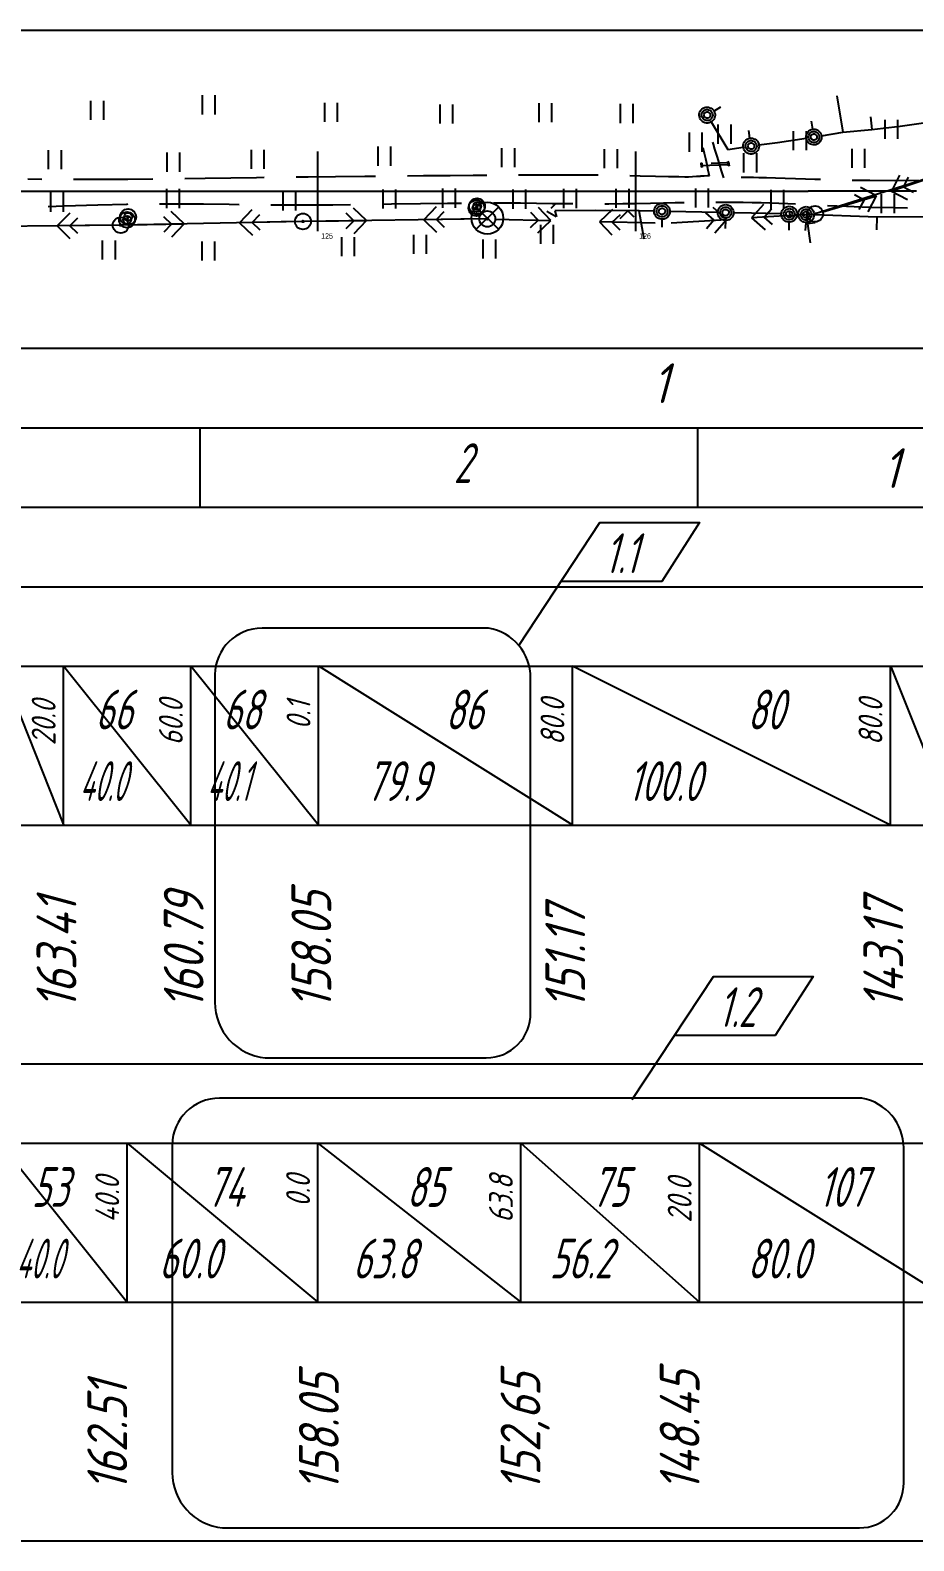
# Model space of a CAD drawing. Extents: x 2172 to 5772, y -842 to -248.
# Drawn here: x 5418.5 to 5474.1, y -705.6 to -610.6 of the extents above; entities that cross this region are included whole.
import ezdxf

# ---------------------------------------------------------------- set-up
doc = ezdxf.new("R2010")
doc.units = 0
doc.header["$MEASUREMENT"] = 0
doc.linetypes.add('CONTI', pattern=[0])
doc.layers.get('0').update_dxf_attribs({"linetype": 'CONTINUOUS'})
for name, color, linetype in [('DEFAULT', 7, 'CONTI'), ('SIT_LDEFAULT', 7, 'CONTI'), ('USLZNDEFAULT', 7, 'CONTI'), ('ОТМЕТКИ_КЮВЕТОВ', 7, 'CONTINUOUS'), ('ЧЕРНЫЕ_ОТМЕТКИ', 7, 'CONTINUOUS')]:
    doc.layers.add(name, color=color, linetype=linetype)
doc.styles.add('SHRFT', font='TXT', dxfattribs={"width": 8.75})
doc.styles.add('ГОСТ', font='gost.TTF', dxfattribs={"oblique": 15, "height": 1})

# ---------------------------------------------------------------- blocks, each defined once
blk = doc.blocks.new('BL_2011')
at = {"color": 0}
for p, q in [((0, 0), (0, 6)), ((4, 0), (4, 6))]:
    blk.add_line(p, q, dxfattribs=at)
blk = doc.blocks.new('BL_26')
at = {"color": 0}
for radius in [2.5, 0.25]:
    blk.add_circle((0, 0), radius, dxfattribs=at)
blk = doc.blocks.new('BL_7')
at = {"color": 0}
for p, q in [((-3.5, 3.5), (3.5, -3.5)), ((-3.5, -3.5), (3.5, 3.5))]:
    blk.add_line(p, q, dxfattribs=at)
blk.add_circle((0, 0), 5, dxfattribs=at)
blk = doc.blocks.new('BL_22')
at = {"color": 0}
for radius in [2.5, 1.25, 0.25]:
    blk.add_circle((0, 0), radius, dxfattribs=at)

msp = doc.modelspace()

# ---------------------------------------------------------------- linework, layer by layer
at = {"linetype": 'Continuous'}
for p, q in [((4736.596, -610.584), (5570.216, -610.584)), ((4736.596, -630.584), (5570.216, -630.584)), ((4736.596, -635.584), (5570.216, -635.584)), ((4736.596, -640.584), (5570.216, -640.584)), ((4736.596, -645.584), (5570.216, -645.584)), ((4736.596, -650.584), (5570.216, -650.584)), ((4736.596, -660.584), (5570.216, -660.584)), ((4736.596, -675.584), (5570.216, -675.584)), ((4736.596, -680.584), (5570.216, -680.584)), ((4736.596, -690.584), (5570.216, -690.584)), ((4736.596, -705.584), (5570.216, -705.584))]:
    msp.add_line(p, q, dxfattribs=at)
for p, q in [((5429.164, -635.584), (5429.164, -640.584)), ((5460.47, -635.584), (5460.47, -640.584))]:
    msp.add_line(p, q)
for points in [[(5449.223, -649.276), (5454.331, -641.547), (5460.593, -641.547), (5458.221, -645.262), (5451.876, -645.262)], [(5456.364, -677.821), (5461.471, -670.092), (5467.734, -670.092), (5465.362, -673.807), (5459.016, -673.807)]]:
    msp.add_lwpolyline(points)
for points in [[(5430.111, -651.109), (5430.111, -671.716, 0.386549), (5433.285, -675.209), (5447.181, -675.209, 0.419055), (5449.97, -672.373), (5449.97, -651.325, 0.364506), (5447.333, -648.188), (5433.084, -648.188, 0.409105), (5430.111, -651.109, 1.055919)], [(5467.906, -677.751), (5430.401, -677.751, 0.409105), (5427.428, -680.673)], [(5468.623, -704.772), (5470.649, -704.772, 0.419055), (5473.437, -701.937), (5473.437, -680.888, 0.364506), (5470.801, -677.751), (5467.906, -677.751)], [(5427.428, -680.673), (5427.428, -701.28, 0.386549), (5430.602, -704.772), (5468.623, -704.772)]]:
    msp.add_lwpolyline(points, format="xyb")
at = {"layer": 'DEFAULT', "color": 12, "linetype": 'CONTI'}
for p, q in [((5436.596, -623.216), (5436.595, -618.216)), ((5456.596, -623.216), (5456.596, -618.216)), ((5413.578, -620.716), (5467.429, -620.715)), ((5468.793, -620.716), (5467.429, -620.716)), ((5470.156, -620.716), (5468.793, -620.716)), ((5471.52, -620.716), (5470.156, -620.716)), ((5472.884, -620.716), (5471.52, -620.716)), ((5474.247, -620.716), (5472.884, -620.716))]:
    msp.add_line(p, q, dxfattribs=at)
at = {"layer": 'SIT_LDEFAULT', "color": 7}
for p, q in [((5460.684, -615.608), (5460.747, -615.544)), ((5460.747, -615.544), (5460.82, -615.491)), ((5460.82, -615.491), (5460.901, -615.453)), ((5460.876, -615.634), (5460.942, -615.598)), ((5460.901, -615.453), (5460.987, -615.43)), ((5460.942, -615.598), (5461.015, -615.577)), ((5460.987, -615.43), (5461.077, -615.423)), ((5461.015, -615.577), (5461.091, -615.573)), ((5461.077, -615.423), (5461.166, -615.431)), ((5461.091, -615.573), (5461.166, -615.585)), ((5461.166, -615.431), (5461.252, -615.456)), ((5461.166, -615.585), (5461.236, -615.613)), ((5461.252, -615.456), (5461.333, -615.495)), ((5461.333, -615.495), (5461.405, -615.548)), ((5461.405, -615.548), (5461.466, -615.614)), ((5461.502, -615.665), (5461.93, -615.407)), ((5469.241, -614.716), (5469.61, -617.004)), ((5460.573, -615.941), (5460.578, -615.852)), ((5460.585, -616.03), (5460.573, -615.941)), ((5460.578, -615.852), (5460.599, -615.765)), ((5460.612, -616.116), (5460.585, -616.03)), ((5460.599, -615.765), (5460.635, -615.682)), ((5460.654, -616.195), (5460.612, -616.116)), ((5460.635, -615.682), (5460.684, -615.608)), ((5460.709, -616.265), (5460.654, -616.195)), ((5460.776, -616.325), (5460.709, -616.265)), ((5460.725, -615.886), (5460.741, -615.812)), ((5460.725, -615.962), (5460.725, -615.886)), ((5460.742, -616.035), (5460.725, -615.962)), ((5460.741, -615.812), (5460.773, -615.743)), ((5460.774, -616.104), (5460.742, -616.035)), ((5460.773, -615.743), (5460.818, -615.683)), ((5460.82, -616.164), (5460.774, -616.104)), ((5460.853, -616.371), (5460.776, -616.325)), ((5460.818, -615.683), (5460.876, -615.634)), ((5460.878, -616.213), (5460.82, -616.164)), ((5460.937, -616.404), (5460.853, -616.371)), ((5460.873, -615.915), (5460.883, -615.859)), ((5460.879, -615.972), (5460.873, -615.915)), ((5460.945, -616.248), (5460.878, -616.213)), ((5460.901, -616.025), (5460.879, -615.972)), ((5460.883, -615.859), (5460.909, -615.808)), ((5460.937, -616.069), (5460.901, -616.025)), ((5460.909, -615.808), (5460.948, -615.767)), ((5460.984, -616.101), (5460.937, -616.069)), ((5461.025, -616.42), (5460.937, -616.404)), ((5461.018, -616.268), (5460.945, -616.248)), ((5460.948, -615.767), (5460.997, -615.738)), ((5461.038, -616.119), (5460.984, -616.101)), ((5460.997, -615.738), (5461.052, -615.724)), ((5461.093, -616.272), (5461.018, -616.268)), ((5461.114, -616.421), (5461.025, -616.42)), ((5461.094, -616.121), (5461.038, -616.119)), ((5461.052, -615.724), (5461.109, -615.726)), ((5461.168, -616.259), (5461.093, -616.272)), ((5461.15, -616.107), (5461.094, -616.121)), ((5461.109, -615.726), (5461.163, -615.744)), ((5461.203, -616.405), (5461.114, -616.421)), ((5461.199, -616.078), (5461.15, -616.107)), ((5461.163, -615.744), (5461.209, -615.776)), ((5461.238, -616.231), (5461.168, -616.259)), ((5461.237, -616.037), (5461.199, -616.078)), ((5461.287, -616.375), (5461.203, -616.405)), ((5461.209, -615.776), (5461.245, -615.82)), ((5461.236, -615.613), (5461.299, -615.655)), ((5461.263, -615.986), (5461.237, -616.037)), ((5461.301, -616.188), (5461.238, -616.231)), ((5461.245, -615.82), (5461.267, -615.873)), ((5461.273, -615.93), (5461.263, -615.986)), ((5461.267, -615.873), (5461.273, -615.93)), ((5461.364, -616.329), (5461.287, -616.375)), ((5461.299, -615.655), (5461.351, -615.71)), ((5461.353, -616.133), (5461.301, -616.188)), ((5461.331, -616.352), (5462.37, -618.081)), ((5461.351, -615.71), (5461.39, -615.774)), ((5461.391, -616.068), (5461.353, -616.133)), ((5461.432, -616.271), (5461.364, -616.329)), ((5461.39, -615.774), (5461.415, -615.846)), ((5461.415, -615.997), (5461.391, -616.068)), ((5461.415, -615.846), (5461.423, -615.921)), ((5461.423, -615.921), (5461.415, -615.997)), ((5461.488, -616.201), (5461.432, -616.271)), ((5461.466, -615.614), (5461.515, -615.689)), ((5461.531, -616.122), (5461.488, -616.201)), ((5461.515, -615.689), (5461.55, -615.771)), ((5461.56, -616.037), (5461.531, -616.122)), ((5461.55, -615.771), (5461.569, -615.859)), ((5461.572, -615.949), (5461.56, -616.037)), ((5461.569, -615.859), (5461.572, -615.949)), ((5467.715, -616.806), (5467.644, -616.31)), ((5471.345, -616.034), (5471.423, -616.83)), ((5473.218, -616.625), (5476.025, -616.221)), ((5463.45, -617.557), (5463.513, -617.493)), ((5463.513, -617.493), (5463.586, -617.441)), ((5463.586, -617.441), (5463.667, -617.403)), ((5463.667, -617.403), (5463.753, -617.379)), ((5463.768, -617.376), (5463.696, -616.882)), ((5463.753, -617.379), (5463.843, -617.372)), ((5463.843, -617.372), (5463.932, -617.381)), ((5463.932, -617.381), (5464.018, -617.405)), ((5464.018, -617.405), (5464.099, -617.445)), ((5464.099, -617.445), (5464.171, -617.498)), ((5464.171, -617.498), (5464.232, -617.563)), ((5465.492, -617.636), (5467.3, -617.372)), ((5467.296, -617.319), (5467.301, -617.23)), ((5467.308, -617.408), (5467.296, -617.319)), ((5467.301, -617.23), (5467.322, -617.143)), ((5467.335, -617.494), (5467.308, -617.408)), ((5467.322, -617.143), (5467.357, -617.061)), ((5467.377, -617.573), (5467.335, -617.494)), ((5467.357, -617.061), (5467.407, -616.986)), ((5467.407, -616.986), (5467.469, -616.922)), ((5467.447, -617.264), (5467.463, -617.19)), ((5467.448, -617.34), (5467.447, -617.264)), ((5467.464, -617.414), (5467.448, -617.34)), ((5467.463, -617.19), (5467.494, -617.121)), ((5467.495, -617.482), (5467.464, -617.414)), ((5467.469, -616.922), (5467.539, -616.869)), ((5467.494, -617.121), (5467.538, -617.061)), ((5467.54, -617.542), (5467.495, -617.482)), ((5467.538, -617.061), (5467.593, -617.012)), ((5467.539, -616.869), (5467.618, -616.831)), ((5467.592, -617.293), (5467.601, -617.237)), ((5467.597, -617.35), (5467.592, -617.293)), ((5467.593, -617.012), (5467.658, -616.976)), ((5467.619, -617.402), (5467.597, -617.35)), ((5467.601, -617.237), (5467.626, -617.186)), ((5467.618, -616.831), (5467.701, -616.808)), ((5467.654, -617.447), (5467.619, -617.402)), ((5467.626, -617.186), (5467.664, -617.145)), ((5467.699, -617.479), (5467.654, -617.447)), ((5467.658, -616.976), (5467.729, -616.955)), ((5467.664, -617.145), (5467.711, -617.115)), ((5467.752, -617.497), (5467.699, -617.479)), ((5467.701, -616.808), (5467.788, -616.8)), ((5467.711, -617.115), (5467.765, -617.101)), ((5467.729, -616.955), (5467.802, -616.95)), ((5467.807, -617.499), (5467.752, -617.497)), ((5467.765, -617.101), (5467.82, -617.103)), ((5467.788, -616.8), (5467.874, -616.808)), ((5467.802, -616.95), (5467.874, -616.962)), ((5467.861, -617.485), (5467.807, -617.499)), ((5467.82, -617.103), (5467.872, -617.121)), ((5467.908, -617.455), (5467.861, -617.485)), ((5467.872, -617.121), (5467.918, -617.153)), ((5467.874, -616.808), (5467.958, -616.833)), ((5467.874, -616.962), (5467.943, -616.99)), ((5467.946, -617.414), (5467.908, -617.455)), ((5467.918, -617.153), (5467.953, -617.197)), ((5467.943, -616.99), (5468.004, -617.032)), ((5467.971, -617.363), (5467.946, -617.414)), ((5467.953, -617.197), (5467.974, -617.25)), ((5467.958, -616.833), (5468.036, -616.872)), ((5467.98, -617.306), (5467.971, -617.363)), ((5467.974, -617.25), (5467.98, -617.306)), ((5468.004, -617.032), (5468.055, -617.086)), ((5468.036, -616.872), (5468.106, -616.924)), ((5468.055, -617.086), (5468.093, -617.151)), ((5468.096, -617.445), (5468.059, -617.51)), ((5468.093, -617.151), (5468.118, -617.222)), ((5468.119, -617.373), (5468.096, -617.445)), ((5468.106, -616.924), (5468.166, -616.989)), ((5468.118, -617.222), (5468.126, -617.297)), ((5468.126, -617.297), (5468.119, -617.373)), ((5468.166, -616.989), (5468.214, -617.064)), ((5468.233, -617.498), (5468.191, -617.577)), ((5468.214, -617.064), (5468.248, -617.147)), ((5468.26, -617.412), (5468.233, -617.498)), ((5468.248, -617.147), (5468.268, -617.234)), ((5468.272, -617.324), (5468.26, -617.412)), ((5468.266, -617.226), (5469.61, -617.006)), ((5468.268, -617.234), (5468.272, -617.324)), ((5469.61, -617.006), (5471.423, -616.83)), ((5471.423, -616.83), (5473.218, -616.625)), ((5460.854, -618.075), (5460.832, -617.977)), ((5460.911, -618.328), (5460.854, -618.075)), ((5460.988, -618.674), (5460.911, -618.328)), ((5461.467, -617.748), (5461.428, -617.624)), ((5461.566, -618.07), (5461.467, -617.748)), ((5461.7, -618.509), (5461.566, -618.07)), ((5462.37, -618.081), (5463.343, -617.943)), ((5463.339, -617.891), (5463.344, -617.801)), ((5463.351, -617.98), (5463.339, -617.891)), ((5463.344, -617.801), (5463.365, -617.714)), ((5463.378, -618.065), (5463.351, -617.98)), ((5463.365, -617.714), (5463.4, -617.632)), ((5463.42, -618.144), (5463.378, -618.065)), ((5463.4, -617.632), (5463.45, -617.557)), ((5463.475, -618.215), (5463.42, -618.144)), ((5463.542, -618.274), (5463.475, -618.215)), ((5463.491, -617.835), (5463.507, -617.761)), ((5463.491, -617.911), (5463.491, -617.835)), ((5463.508, -617.985), (5463.491, -617.911)), ((5463.507, -617.761), (5463.538, -617.693)), ((5463.54, -618.053), (5463.508, -617.985)), ((5463.538, -617.693), (5463.584, -617.632)), ((5463.586, -618.114), (5463.54, -618.053)), ((5463.619, -618.321), (5463.542, -618.274)), ((5463.584, -617.632), (5463.642, -617.583)), ((5463.644, -618.162), (5463.586, -618.114)), ((5463.702, -618.353), (5463.619, -618.321)), ((5463.639, -617.865), (5463.649, -617.809)), ((5463.645, -617.921), (5463.639, -617.865)), ((5463.642, -617.583), (5463.708, -617.547)), ((5463.711, -618.198), (5463.644, -618.162)), ((5463.667, -617.974), (5463.645, -617.921)), ((5463.649, -617.809), (5463.675, -617.758)), ((5463.703, -618.018), (5463.667, -617.974)), ((5463.675, -617.758), (5463.713, -617.716)), ((5463.791, -618.37), (5463.702, -618.353)), ((5463.749, -618.051), (5463.703, -618.018)), ((5463.708, -617.547), (5463.781, -617.527)), ((5463.784, -618.218), (5463.711, -618.198)), ((5463.713, -617.716), (5463.762, -617.687)), ((5463.803, -618.069), (5463.749, -618.051)), ((5463.762, -617.687), (5463.818, -617.673)), ((5463.781, -617.527), (5463.857, -617.522)), ((5463.859, -618.221), (5463.784, -618.218)), ((5463.88, -618.37), (5463.791, -618.37)), ((5463.86, -618.071), (5463.803, -618.069)), ((5463.818, -617.673), (5463.874, -617.675)), ((5463.857, -617.522), (5463.931, -617.534)), ((5463.934, -618.209), (5463.859, -618.221)), ((5463.915, -618.057), (5463.86, -618.071)), ((5463.874, -617.675), (5463.928, -617.693)), ((5463.969, -618.355), (5463.88, -618.37)), ((5463.964, -618.028), (5463.915, -618.057)), ((5463.928, -617.693), (5463.975, -617.726)), ((5463.931, -617.534), (5464.002, -617.562)), ((5464.004, -618.181), (5463.934, -618.209)), ((5464.003, -617.986), (5463.964, -618.028)), ((5464.053, -618.324), (5463.969, -618.355)), ((5463.975, -617.726), (5464.011, -617.77)), ((5464.002, -617.562), (5464.065, -617.604)), ((5464.029, -617.935), (5464.003, -617.986)), ((5464.067, -618.138), (5464.004, -618.181)), ((5464.011, -617.77), (5464.033, -617.823)), ((5464.039, -617.879), (5464.029, -617.935)), ((5464.033, -617.823), (5464.039, -617.879)), ((5464.13, -618.279), (5464.053, -618.324)), ((5464.065, -617.604), (5464.117, -617.659)), ((5464.118, -618.083), (5464.067, -618.138)), ((5464.117, -617.659), (5464.156, -617.724)), ((5464.157, -618.018), (5464.118, -618.083)), ((5464.198, -618.22), (5464.13, -618.279)), ((5464.156, -617.724), (5464.181, -617.795)), ((5464.181, -617.946), (5464.157, -618.018)), ((5464.181, -617.795), (5464.189, -617.871)), ((5464.189, -617.871), (5464.181, -617.946)), ((5464.254, -618.15), (5464.198, -618.22)), ((5464.232, -617.563), (5464.281, -617.638)), ((5464.297, -618.072), (5464.254, -618.15)), ((5464.281, -617.638), (5464.316, -617.721)), ((5464.326, -617.987), (5464.297, -618.072)), ((5464.316, -617.721), (5464.335, -617.808)), ((5464.338, -617.898), (5464.326, -617.987)), ((5464.333, -617.8), (5465.492, -617.636)), ((5464.335, -617.808), (5464.338, -617.898)), ((5467.432, -617.644), (5467.377, -617.573)), ((5467.497, -617.703), (5467.432, -617.644)), ((5467.572, -617.749), (5467.497, -617.703)), ((5467.596, -617.591), (5467.54, -617.542)), ((5467.654, -617.781), (5467.572, -617.749)), ((5467.662, -617.626), (5467.596, -617.591)), ((5467.74, -617.798), (5467.654, -617.781)), ((5467.733, -617.646), (5467.662, -617.626)), ((5467.807, -617.649), (5467.733, -617.646)), ((5467.828, -617.798), (5467.74, -617.798)), ((5467.879, -617.637), (5467.807, -617.649)), ((5467.914, -617.783), (5467.828, -617.798)), ((5467.948, -617.608), (5467.879, -617.637)), ((5467.996, -617.751), (5467.914, -617.783)), ((5468.008, -617.565), (5467.948, -617.608)), ((5468.071, -617.705), (5467.996, -617.751)), ((5468.059, -617.51), (5468.008, -617.565)), ((5468.137, -617.647), (5468.071, -617.705)), ((5468.191, -617.577), (5468.137, -617.647)), ((5460.659, -619.092), (5462.447, -619.021)), ((5460.715, -619.191), (5460.695, -618.933)), ((5460.695, -618.933), (5460.735, -618.94)), ((5460.754, -619.187), (5460.715, -619.191)), ((5460.735, -618.94), (5460.754, -619.187)), ((5461.071, -619.052), (5460.988, -618.674)), ((5461.147, -619.398), (5461.071, -619.052)), ((5461.204, -619.651), (5461.147, -619.398)), ((5462.441, -618.924), (5461.33, -618.968)), ((5461.848, -618.988), (5461.7, -618.509)), ((5461.983, -619.427), (5461.848, -618.988)), ((5462.425, -619.117), (5462.368, -618.847)), ((5462.368, -618.847), (5462.408, -618.852)), ((5462.408, -618.852), (5462.464, -619.109)), ((5462.464, -619.109), (5462.425, -619.117)), ((5462.444, -618.972), (5462.442, -618.922)), ((5462.447, -619.021), (5462.444, -618.972)), ((5419.221, -619.966), (5418.343, -619.962)), ((5422.779, -619.974), (5421.22, -619.971)), ((5424.631, -619.971), (5422.779, -619.974)), ((5426.219, -619.96), (5424.63, -619.973)), ((5429.496, -619.915), (5428.22, -619.935)), ((5431.116, -619.889), (5429.496, -619.915)), ((5432.74, -619.863), (5431.116, -619.889)), ((5433.219, -619.856), (5432.74, -619.863)), ((5435.983, -619.817), (5435.219, -619.826)), ((5437.698, -619.8), (5435.983, -619.817)), ((5439.538, -619.782), (5437.698, -619.8)), ((5440.219, -619.775), (5439.538, -619.782)), ((5443.238, -619.747), (5442.219, -619.755)), ((5444.917, -619.737), (5443.237, -619.751)), ((5446.362, -619.727), (5444.917, -619.737)), ((5447.218, -619.721), (5446.362, -619.727)), ((5449.386, -619.705), (5449.219, -619.706)), ((5450.353, -619.7), (5449.386, -619.705)), ((5451.308, -619.699), (5450.353, -619.702)), ((5452.242, -619.698), (5451.308, -619.699)), ((5453.138, -619.699), (5452.242, -619.698)), ((5453.982, -619.704), (5453.138, -619.699)), ((5454.219, -619.707), (5453.982, -619.704)), ((5456.857, -619.755), (5456.218, -619.743)), ((5457.816, -619.779), (5456.857, -619.755)), ((5458.653, -619.798), (5457.816, -619.779)), ((5459.297, -619.815), (5458.653, -619.798)), ((5459.676, -619.821), (5459.297, -619.815)), ((5459.91, -619.816), (5459.677, -619.819)), ((5460.158, -619.806), (5459.909, -619.818)), ((5460.409, -619.793), (5460.157, -619.808)), ((5460.653, -619.775), (5460.409, -619.791)), ((5460.879, -619.76), (5460.653, -619.773)), ((5461.074, -619.751), (5460.879, -619.762)), ((5461.214, -619.749), (5461.074, -619.751)), ((5461.226, -619.749), (5461.204, -619.651)), ((5462.082, -619.749), (5461.983, -619.427)), ((5462.121, -619.874), (5462.082, -619.749)), ((5463.398, -619.854), (5463.205, -619.857)), ((5463.703, -619.85), (5463.398, -619.854)), ((5463.987, -619.852), (5463.703, -619.85)), ((5464.331, -619.859), (5463.987, -619.852)), ((5464.801, -619.87), (5464.331, -619.859)), ((5465.365, -619.885), (5464.802, -619.868)), ((5465.988, -619.903), (5465.365, -619.885)), ((5466.632, -619.923), (5465.988, -619.903)), ((5467.266, -619.944), (5466.632, -619.923)), ((5467.851, -619.964), (5467.266, -619.944)), ((5468.2, -619.976), (5467.851, -619.964)), ((5476.431, -619.429), (5467.862, -622.139)), ((5471.316, -620.043), (5470.186, -620.028)), ((5472.868, -620.047), (5471.316, -620.043)), ((5475.964, -619.596), (5472.661, -620.711)), ((5473.175, -619.704), (5472.661, -620.711)), ((5474.361, -620.035), (5472.868, -620.047)), ((5473.422, -620.465), (5473.738, -619.832)), ((5468.349, -622.004), (5471.727, -621.008)), ((5470.333, -620.91), (5470.959, -621.244)), ((5470.959, -621.244), (5470.624, -621.868)), ((5471.727, -621.008), (5470.726, -620.478)), ((5471.195, -622.009), (5471.727, -621.008)), ((5472.661, -620.711), (5473.672, -621.225)), ((5474.054, -620.782), (5473.422, -620.465)), ((5419.637, -621.668), (5420.63, -621.63)), ((5420.983, -622.083), (5420.193, -622.891)), ((5420.63, -621.63), (5422.755, -621.558)), ((5422.755, -621.558), (5424.581, -621.514)), ((5424.581, -621.514), (5424.634, -621.513)), ((5426.633, -621.497), (5427.792, -621.498)), ((5428.191, -622.762), (5427.375, -621.978)), ((5427.792, -621.5), (5429.397, -621.513)), ((5429.398, -621.512), (5431.005, -621.53)), ((5431.004, -621.532), (5431.634, -621.539)), ((5432.437, -621.874), (5431.655, -622.691)), ((5432.455, -622.675), (5432.943, -622.165)), ((5433.635, -621.562), (5434.217, -621.567)), ((5434.217, -621.567), (5435.823, -621.568)), ((5435.823, -621.568), (5437.524, -621.557)), ((5437.524, -621.557), (5438.634, -621.545)), ((5438.347, -622.073), (5438.853, -622.566)), ((5439.654, -622.554), (5438.841, -621.765)), ((5440.632, -621.521), (5441.229, -621.513)), ((5441.229, -621.513), (5443.053, -621.486)), ((5443.053, -621.486), (5444.741, -621.461)), ((5444.036, -621.694), (5443.247, -622.505)), ((5444.048, -622.493), (5444.541, -621.987)), ((5444.741, -621.461), (5445.634, -621.451)), ((5446.57, -621.769), (5446.602, -621.653)), ((5447.632, -621.435), (5448.325, -621.436)), ((5448.326, -621.434), (5449.327, -621.445)), ((5449.327, -621.445), (5450.333, -621.457)), ((5449.96, -622.02), (5450.447, -622.534)), ((5450.333, -621.457), (5451.329, -621.473)), ((5451.247, -622.554), (5450.467, -621.734)), ((5451.577, -622.325), (5450.987, -621.989)), ((5451.265, -621.778), (5451.585, -621.451)), ((5451.329, -621.473), (5452.294, -621.488)), ((5454.078, -621.916), (5451.496, -621.952)), ((5451.496, -621.952), (5451.598, -622.319)), ((5452.294, -621.488), (5452.632, -621.491)), ((5456.796, -621.952), (5454.078, -621.916)), ((5455.13, -621.857), (5454.308, -622.635)), ((5454.634, -621.5), (5454.894, -621.498)), ((5454.894, -621.498), (5455.763, -621.49)), ((5455.109, -622.655), (5455.623, -622.169)), ((5456.092, -621.943), (5455.585, -622.436)), ((5455.763, -621.488), (5456.641, -621.473)), ((5456.474, -622.334), (5456.092, -621.943)), ((5456.641, -621.473), (5457.504, -621.458)), ((5457.123, -623.718), (5456.796, -621.952)), ((5457.737, -621.966), (5456.796, -621.952)), ((5457.504, -621.458), (5458.321, -621.442)), ((5457.737, -621.993), (5457.741, -621.904)), ((5457.748, -622.082), (5457.737, -621.993)), ((5457.741, -621.904), (5457.762, -621.816)), ((5457.775, -622.167), (5457.748, -622.082)), ((5457.762, -621.816), (5457.798, -621.734)), ((5457.817, -622.247), (5457.775, -622.167)), ((5457.798, -621.734), (5457.848, -621.66)), ((5457.872, -622.317), (5457.817, -622.247)), ((5457.848, -621.66), (5457.91, -621.595)), ((5457.888, -621.938), (5457.904, -621.864)), ((5457.889, -622.013), (5457.888, -621.938)), ((5457.905, -622.087), (5457.889, -622.013)), ((5457.904, -621.864), (5457.936, -621.795)), ((5457.937, -622.156), (5457.905, -622.087)), ((5457.91, -621.595), (5457.983, -621.543)), ((5457.936, -621.795), (5457.981, -621.735)), ((5457.983, -622.216), (5457.937, -622.156)), ((5457.981, -621.735), (5458.039, -621.685)), ((5457.983, -621.543), (5458.064, -621.505)), ((5458.041, -622.265), (5457.983, -622.216)), ((5458.036, -621.967), (5458.047, -621.911)), ((5458.043, -622.024), (5458.036, -621.967)), ((5458.039, -621.685), (5458.106, -621.65)), ((5458.064, -622.076), (5458.043, -622.024)), ((5458.047, -621.911), (5458.072, -621.86)), ((5458.064, -621.505), (5458.151, -621.482)), ((5458.1, -622.121), (5458.064, -622.076)), ((5458.072, -621.86), (5458.111, -621.819)), ((5458.147, -622.153), (5458.1, -622.121)), ((5458.106, -621.65), (5458.178, -621.629)), ((5458.111, -621.819), (5458.16, -621.79)), ((5458.201, -622.171), (5458.147, -622.153)), ((5458.151, -621.482), (5458.24, -621.474)), ((5458.16, -621.79), (5458.215, -621.775)), ((5458.178, -621.629), (5458.254, -621.625)), ((5458.258, -622.173), (5458.201, -622.171)), ((5458.215, -621.775), (5458.272, -621.777)), ((5458.24, -621.474), (5458.329, -621.483)), ((5458.254, -621.625), (5458.329, -621.637)), ((5458.313, -622.159), (5458.258, -622.173)), ((5458.272, -621.777), (5458.326, -621.795)), ((5458.362, -622.13), (5458.313, -622.159)), ((5458.321, -621.442), (5459.069, -621.429)), ((5458.326, -621.795), (5458.373, -621.828)), ((5458.329, -621.483), (5458.415, -621.507)), ((5458.329, -621.637), (5458.399, -621.664)), ((5458.401, -622.088), (5458.362, -622.13)), ((5458.373, -621.828), (5458.408, -621.872)), ((5458.399, -621.664), (5458.462, -621.707)), ((5458.426, -622.037), (5458.401, -622.088)), ((5458.464, -622.24), (5458.401, -622.283)), ((5458.408, -621.872), (5458.43, -621.925)), ((5458.415, -621.507), (5458.496, -621.547)), ((5458.436, -621.981), (5458.426, -622.037)), ((5458.43, -621.925), (5458.436, -621.981)), ((5458.462, -621.707), (5458.514, -621.761)), ((5458.516, -622.185), (5458.464, -622.24)), ((5458.496, -621.547), (5458.568, -621.6)), ((5458.514, -621.761), (5458.553, -621.826)), ((5458.555, -622.12), (5458.516, -622.185)), ((5458.553, -621.826), (5458.578, -621.898)), ((5458.578, -622.048), (5458.555, -622.12)), ((5458.568, -621.6), (5458.629, -621.665)), ((5458.578, -621.898), (5458.586, -621.973)), ((5458.586, -621.973), (5458.578, -622.048)), ((5458.629, -621.665), (5458.678, -621.741)), ((5458.695, -622.174), (5458.652, -622.253)), ((5458.678, -621.741), (5458.713, -621.823)), ((5458.723, -622.089), (5458.695, -622.174)), ((5458.713, -621.823), (5458.732, -621.911)), ((5458.736, -622), (5458.723, -622.089)), ((5458.732, -621.911), (5458.736, -622)), ((5459.734, -621.997), (5458.735, -621.982)), ((5459.069, -621.429), (5459.632, -621.423)), ((5461.736, -622.043), (5459.734, -621.997)), ((5460.972, -622.071), (5461.501, -622.538)), ((5462.3, -622.488), (5461.451, -621.74)), ((5461.631, -621.408), (5462.144, -621.406)), ((5461.736, -622.073), (5461.741, -621.983)), ((5461.748, -622.161), (5461.736, -622.073)), ((5461.741, -621.983), (5461.762, -621.896)), ((5461.775, -622.247), (5461.748, -622.161)), ((5461.762, -621.896), (5461.797, -621.814)), ((5461.817, -622.326), (5461.775, -622.247)), ((5461.797, -621.814), (5461.847, -621.739)), ((5461.847, -621.739), (5461.91, -621.675)), ((5461.888, -622.017), (5461.904, -621.943)), ((5461.888, -622.093), (5461.888, -622.017)), ((5461.905, -622.167), (5461.888, -622.093)), ((5461.904, -621.943), (5461.935, -621.874)), ((5461.937, -622.235), (5461.905, -622.167)), ((5461.91, -621.675), (5461.983, -621.623)), ((5461.935, -621.874), (5461.981, -621.814)), ((5461.983, -622.295), (5461.937, -622.235)), ((5461.981, -621.814), (5462.039, -621.765)), ((5461.983, -621.623), (5462.064, -621.584)), ((5462.036, -622.047), (5462.046, -621.991)), ((5462.042, -622.103), (5462.036, -622.047)), ((5462.039, -621.765), (5462.105, -621.729)), ((5462.064, -622.156), (5462.042, -622.103)), ((5462.046, -621.991), (5462.072, -621.94)), ((5462.064, -621.584), (5462.15, -621.561)), ((5462.1, -622.2), (5462.064, -622.156)), ((5462.072, -621.94), (5462.111, -621.898)), ((5462.146, -622.233), (5462.1, -622.2)), ((5462.105, -621.729), (5462.178, -621.709)), ((5462.111, -621.898), (5462.159, -621.869)), ((5462.145, -621.404), (5462.743, -621.405)), ((5462.2, -622.251), (5462.146, -622.233)), ((5462.15, -621.561), (5462.24, -621.554)), ((5462.159, -621.869), (5462.215, -621.855)), ((5462.178, -621.709), (5462.254, -621.704)), ((5462.215, -621.855), (5462.272, -621.857)), ((5462.24, -621.554), (5462.329, -621.562)), ((5462.254, -621.704), (5462.328, -621.716)), ((5462.313, -622.239), (5462.257, -622.253)), ((5462.272, -621.857), (5462.326, -621.875)), ((5462.361, -622.209), (5462.313, -622.239)), ((5462.326, -621.875), (5462.372, -621.907)), ((5462.328, -621.716), (5462.399, -621.744)), ((5462.329, -621.562), (5462.415, -621.587)), ((5462.4, -622.168), (5462.361, -622.209)), ((5462.372, -621.907), (5462.408, -621.952)), ((5462.399, -621.744), (5462.462, -621.786)), ((5462.426, -622.117), (5462.4, -622.168)), ((5462.408, -621.952), (5462.43, -622.004)), ((5462.415, -621.587), (5462.496, -621.626)), ((5462.436, -622.061), (5462.426, -622.117)), ((5462.43, -622.004), (5462.436, -622.061)), ((5462.462, -621.786), (5462.514, -621.841)), ((5462.496, -621.626), (5462.568, -621.68)), ((5462.514, -621.841), (5462.553, -621.906)), ((5462.554, -622.2), (5462.515, -622.265)), ((5462.553, -621.906), (5462.578, -621.977)), ((5462.578, -622.128), (5462.554, -622.2)), ((5462.568, -621.68), (5462.629, -621.745)), ((5462.578, -621.977), (5462.586, -622.052)), ((5462.586, -622.052), (5462.578, -622.128)), ((5462.629, -621.745), (5462.678, -621.82)), ((5462.678, -621.82), (5462.713, -621.903)), ((5462.723, -622.169), (5462.694, -622.254)), ((5462.713, -621.903), (5462.732, -621.99)), ((5462.735, -622.08), (5462.723, -622.169)), ((5462.732, -621.99), (5462.735, -622.08)), ((5463.855, -622.091), (5462.736, -622.066)), ((5462.743, -621.405), (5463.33, -621.408)), ((5463.33, -621.408), (5463.901, -621.415)), ((5465.735, -622.142), (5463.855, -622.091)), ((5464.613, -621.542), (5463.865, -622.391)), ((5467.357, -622.171), (5463.865, -622.391)), ((5463.901, -621.415), (5464.462, -621.427)), ((5464.462, -621.427), (5465.024, -621.441)), ((5464.663, -622.341), (5465.131, -621.81)), ((5465.024, -621.441), (5465.587, -621.46)), ((5465.587, -621.46), (5466.149, -621.482)), ((5465.735, -622.175), (5465.739, -622.085)), ((5465.746, -622.264), (5465.735, -622.175)), ((5465.739, -622.085), (5465.76, -621.998)), ((5465.76, -621.998), (5465.796, -621.916)), ((5465.796, -621.916), (5465.846, -621.841)), ((5465.846, -621.841), (5465.908, -621.777)), ((5465.886, -622.119), (5465.902, -622.045)), ((5465.887, -622.195), (5465.886, -622.119)), ((5465.903, -622.269), (5465.887, -622.195)), ((5465.902, -622.045), (5465.934, -621.977)), ((5465.908, -621.777), (5465.981, -621.725)), ((5465.934, -621.977), (5465.979, -621.916)), ((5465.979, -621.916), (5466.037, -621.867)), ((5465.981, -621.725), (5466.062, -621.687)), ((5466.035, -622.149), (5466.045, -622.093)), ((5466.041, -622.205), (5466.035, -622.149)), ((5466.037, -621.867), (5466.104, -621.831)), ((5466.062, -622.258), (5466.041, -622.205)), ((5466.045, -622.093), (5466.07, -622.042)), ((5466.062, -621.687), (5466.149, -621.663)), ((5466.07, -622.042), (5466.109, -622)), ((5466.104, -621.831), (5466.177, -621.811)), ((5466.109, -622), (5466.158, -621.971)), ((5466.149, -621.481), (5466.631, -621.502)), ((5466.149, -621.663), (5466.238, -621.656)), ((5466.158, -621.971), (5466.213, -621.957)), ((5466.177, -621.811), (5466.252, -621.806)), ((5466.213, -621.957), (5466.27, -621.959)), ((5466.238, -621.656), (5466.327, -621.665)), ((5466.252, -621.806), (5466.327, -621.818)), ((5466.27, -621.959), (5466.324, -621.977)), ((5466.304, -622.257), (5466.273, -622.021)), ((5466.324, -621.977), (5466.371, -622.01)), ((5466.327, -621.665), (5466.413, -621.689)), ((5466.327, -621.818), (5466.397, -621.846)), ((5466.371, -622.01), (5466.406, -622.054)), ((5466.397, -621.846), (5466.46, -621.888)), ((5466.424, -622.219), (5466.399, -622.27)), ((5466.406, -622.054), (5466.428, -622.106)), ((5466.413, -621.689), (5466.494, -621.729)), ((5466.434, -622.163), (5466.424, -622.219)), ((5466.428, -622.106), (5466.434, -622.163)), ((5466.46, -621.888), (5466.512, -621.943)), ((5466.494, -621.729), (5466.566, -621.782)), ((5466.512, -621.943), (5466.552, -622.008)), ((5466.552, -622.008), (5466.576, -622.079)), ((5466.577, -622.23), (5466.553, -622.302)), ((5466.566, -621.782), (5466.628, -621.847)), ((5466.576, -622.079), (5466.584, -622.155)), ((5466.584, -622.155), (5466.577, -622.23)), ((5466.628, -621.847), (5466.676, -621.922)), ((5466.676, -621.922), (5466.711, -622.005)), ((5466.711, -622.005), (5466.73, -622.092)), ((5466.734, -622.182), (5466.721, -622.271)), ((5466.73, -622.092), (5466.734, -622.182)), ((5466.8, -622.198), (5466.805, -622.109)), ((5466.811, -622.287), (5466.8, -622.198)), ((5466.805, -622.109), (5466.825, -622.022)), ((5466.825, -622.022), (5466.861, -621.939)), ((5466.861, -621.939), (5466.911, -621.865)), ((5466.911, -621.865), (5466.973, -621.801)), ((5466.951, -622.143), (5466.967, -622.069)), ((5466.952, -622.219), (5466.951, -622.143)), ((5466.968, -622.293), (5466.952, -622.219)), ((5466.967, -622.069), (5466.999, -622)), ((5466.973, -621.801), (5467.046, -621.749)), ((5466.999, -622), (5467.045, -621.94)), ((5467.045, -621.94), (5467.102, -621.891)), ((5467.046, -621.749), (5467.127, -621.71)), ((5467.1, -622.172), (5467.11, -622.116)), ((5467.106, -622.229), (5467.1, -622.172)), ((5467.102, -621.891), (5467.169, -621.855)), ((5467.127, -622.282), (5467.106, -622.229)), ((5467.11, -622.116), (5467.135, -622.065)), ((5467.127, -621.71), (5467.214, -621.687)), ((5467.135, -622.065), (5467.174, -622.024)), ((5467.171, -622.269), (5467.144, -622.065)), ((5467.169, -621.855), (5467.242, -621.834)), ((5467.174, -622.024), (5467.223, -621.995)), ((5467.214, -621.687), (5467.303, -621.68)), ((5467.223, -621.995), (5467.278, -621.981)), ((5467.242, -621.834), (5467.317, -621.83)), ((5467.278, -621.981), (5467.335, -621.983)), ((5467.3, -622.18), (5467.379, -622.758)), ((5471.769, -622.335), (5467.301, -622.18)), ((5467.303, -621.68), (5467.392, -621.688)), ((5467.317, -621.83), (5467.392, -621.842)), ((5467.335, -621.983), (5467.389, -622.001)), ((5467.389, -622.001), (5467.436, -622.033)), ((5467.392, -621.688), (5467.479, -621.713)), ((5467.392, -621.842), (5467.463, -621.87)), ((5467.436, -622.033), (5467.472, -622.078)), ((5467.463, -621.87), (5467.526, -621.912)), ((5467.49, -622.243), (5467.464, -622.294)), ((5467.472, -622.078), (5467.494, -622.13)), ((5467.479, -621.713), (5467.56, -621.752)), ((5467.5, -622.187), (5467.49, -622.243)), ((5467.494, -622.13), (5467.5, -622.187)), ((5467.526, -621.912), (5467.579, -621.967)), ((5467.56, -621.752), (5467.633, -621.805)), ((5467.579, -621.967), (5467.619, -622.031)), ((5467.619, -622.031), (5467.644, -622.103)), ((5467.633, -621.805), (5467.695, -621.87)), ((5467.644, -622.103), (5467.652, -622.178)), ((5467.652, -622.178), (5467.644, -622.253)), ((5467.695, -621.87), (5467.745, -621.945)), ((5467.745, -621.945), (5467.78, -622.028)), ((5467.78, -622.028), (5467.8, -622.115)), ((5467.803, -622.205), (5467.791, -622.294)), ((5467.8, -622.115), (5467.803, -622.205)), ((5468.637, -621.602), (5468.647, -621.603)), ((5468.647, -621.603), (5469.848, -621.657)), ((5469.847, -621.659), (5471.29, -621.709)), ((5471.29, -621.707), (5472.826, -621.742)), ((5472.826, -621.742), (5473.674, -621.752)), ((5424.193, -622.844), (5413.007, -622.977)), ((5423.693, -622.85), (5420.193, -622.891)), ((5420.193, -622.891), (5421.002, -623.683)), ((5420.993, -622.883), (5421.488, -622.375)), ((5421.499, -623.376), (5420.993, -622.883)), ((5435.653, -622.61), (5424.193, -622.844)), ((5424.654, -622.327), (5424.589, -622.508)), ((5424.694, -622.833), (5428.191, -622.762)), ((5426.882, -622.289), (5427.391, -622.779)), ((5427.391, -622.779), (5426.903, -623.288)), ((5427.409, -623.579), (5428.191, -622.762)), ((5435.153, -622.62), (5431.655, -622.691)), ((5431.655, -622.691), (5432.471, -623.475)), ((5432.964, -623.165), (5432.455, -622.675)), ((5447.248, -622.45), (5435.653, -622.61)), ((5436.153, -622.603), (5439.654, -622.554)), ((5438.853, -622.566), (5438.36, -623.072)), ((5438.865, -623.365), (5439.654, -622.554)), ((5446.748, -622.456), (5443.247, -622.505)), ((5443.247, -622.505), (5444.06, -623.294)), ((5444.554, -622.986), (5444.048, -622.493)), ((5447.747, -622.462), (5451.247, -622.554)), ((5450.447, -622.534), (5449.933, -623.021)), ((5450.425, -623.333), (5451.247, -622.554)), ((5457.808, -622.728), (5454.308, -622.635)), ((5454.308, -622.635), (5455.089, -623.456)), ((5455.596, -623.169), (5455.109, -622.655)), ((5457.94, -622.377), (5457.872, -622.317)), ((5458.016, -622.423), (5457.94, -622.377)), ((5458.1, -622.455), (5458.016, -622.423)), ((5458.108, -622.3), (5458.041, -622.265)), ((5458.188, -622.472), (5458.1, -622.455)), ((5458.181, -622.32), (5458.108, -622.3)), ((5458.257, -622.324), (5458.181, -622.32)), ((5458.278, -622.473), (5458.188, -622.472)), ((5458.228, -622.473), (5458.222, -622.975)), ((5458.331, -622.311), (5458.257, -622.324)), ((5458.366, -622.457), (5458.278, -622.473)), ((5458.401, -622.283), (5458.331, -622.311)), ((5458.45, -622.426), (5458.366, -622.457)), ((5458.527, -622.381), (5458.45, -622.426)), ((5458.595, -622.322), (5458.527, -622.381)), ((5458.652, -622.253), (5458.595, -622.322)), ((5458.808, -622.708), (5462.3, -622.488)), ((5461.501, -622.538), (5461.033, -623.07)), ((5461.552, -623.337), (5462.3, -622.488)), ((5461.872, -622.397), (5461.817, -622.326)), ((5461.939, -622.456), (5461.872, -622.397)), ((5462.016, -622.503), (5461.939, -622.456)), ((5462.041, -622.344), (5461.983, -622.295)), ((5462.1, -622.535), (5462.016, -622.503)), ((5462.108, -622.379), (5462.041, -622.344)), ((5462.188, -622.551), (5462.1, -622.535)), ((5462.181, -622.399), (5462.108, -622.379)), ((5462.256, -622.403), (5462.181, -622.399)), ((5462.277, -622.552), (5462.188, -622.551)), ((5462.257, -622.253), (5462.2, -622.251)), ((5462.225, -622.554), (5462.213, -623.054)), ((5462.331, -622.391), (5462.256, -622.403)), ((5462.366, -622.537), (5462.277, -622.552)), ((5462.401, -622.362), (5462.331, -622.391)), ((5462.45, -622.506), (5462.366, -622.537)), ((5462.464, -622.32), (5462.401, -622.362)), ((5462.527, -622.46), (5462.45, -622.506)), ((5462.515, -622.265), (5462.464, -622.32)), ((5462.595, -622.402), (5462.527, -622.46)), ((5462.651, -622.332), (5462.595, -622.402)), ((5462.694, -622.254), (5462.651, -622.332)), ((5463.865, -622.391), (5464.714, -623.14)), ((5465.193, -622.808), (5464.663, -622.341)), ((5465.773, -622.349), (5465.746, -622.264)), ((5465.815, -622.428), (5465.773, -622.349)), ((5465.871, -622.499), (5465.815, -622.428)), ((5465.938, -622.558), (5465.871, -622.499)), ((5465.935, -622.337), (5465.903, -622.269)), ((5465.981, -622.398), (5465.935, -622.337)), ((5466.014, -622.605), (5465.938, -622.558)), ((5466.039, -622.446), (5465.981, -622.398)), ((5466.098, -622.637), (5466.014, -622.605)), ((5466.106, -622.482), (5466.039, -622.446)), ((5466.098, -622.302), (5466.062, -622.258)), ((5466.145, -622.335), (5466.098, -622.302)), ((5466.186, -622.654), (5466.098, -622.637)), ((5466.179, -622.502), (5466.106, -622.482)), ((5466.199, -622.353), (5466.145, -622.335)), ((5466.255, -622.505), (5466.179, -622.502)), ((5466.276, -622.654), (5466.186, -622.654)), ((5466.256, -622.355), (5466.199, -622.353)), ((5466.22, -622.655), (5466.207, -623.156)), ((5466.329, -622.493), (5466.255, -622.505)), ((5466.311, -622.341), (5466.256, -622.355)), ((5466.364, -622.639), (5466.276, -622.654)), ((5466.36, -622.312), (5466.311, -622.341)), ((5466.4, -622.465), (5466.329, -622.493)), ((5466.399, -622.27), (5466.36, -622.312)), ((5466.448, -622.608), (5466.364, -622.639)), ((5466.462, -622.422), (5466.4, -622.465)), ((5466.525, -622.563), (5466.448, -622.608)), ((5466.514, -622.367), (5466.462, -622.422)), ((5466.553, -622.302), (5466.514, -622.367)), ((5466.593, -622.504), (5466.525, -622.563)), ((5466.65, -622.434), (5466.593, -622.504)), ((5466.693, -622.356), (5466.65, -622.434)), ((5466.721, -622.271), (5466.693, -622.356)), ((5466.838, -622.373), (5466.811, -622.287)), ((5466.88, -622.452), (5466.838, -622.373)), ((5466.936, -622.522), (5466.88, -622.452)), ((5467.003, -622.582), (5466.936, -622.522)), ((5467, -622.361), (5466.968, -622.293)), ((5467.046, -622.421), (5467, -622.361)), ((5467.079, -622.628), (5467.003, -622.582)), ((5467.104, -622.47), (5467.046, -622.421)), ((5467.163, -622.661), (5467.079, -622.628)), ((5467.171, -622.505), (5467.104, -622.47)), ((5467.163, -622.326), (5467.127, -622.282)), ((5467.21, -622.358), (5467.163, -622.326)), ((5467.251, -622.677), (5467.163, -622.661)), ((5467.244, -622.525), (5467.171, -622.505)), ((5467.264, -622.376), (5467.21, -622.358)), ((5467.32, -622.529), (5467.244, -622.525)), ((5467.272, -622.679), (5467.245, -623.178)), ((5467.341, -622.678), (5467.251, -622.677)), ((5467.321, -622.378), (5467.264, -622.376)), ((5467.394, -622.516), (5467.32, -622.529)), ((5467.376, -622.364), (5467.321, -622.378)), ((5467.429, -622.662), (5467.341, -622.678)), ((5467.425, -622.335), (5467.376, -622.364)), ((5467.863, -622.691), (5467.379, -622.758)), ((5467.379, -622.758), (5467.546, -623.949)), ((5467.465, -622.488), (5467.394, -622.516)), ((5467.464, -622.294), (5467.425, -622.335)), ((5467.515, -622.632), (5467.429, -622.662)), ((5467.528, -622.445), (5467.465, -622.488)), ((5467.593, -622.586), (5467.515, -622.632)), ((5467.581, -622.39), (5467.528, -622.445)), ((5467.62, -622.325), (5467.581, -622.39)), ((5467.662, -622.527), (5467.593, -622.586)), ((5467.644, -622.253), (5467.62, -622.325)), ((5467.719, -622.458), (5467.662, -622.527)), ((5467.762, -622.379), (5467.719, -622.458)), ((5467.791, -622.294), (5467.762, -622.379)), ((5471.755, -623.136), (5471.769, -622.335)), ((5476.442, -622.321), (5471.769, -622.335))]:
    msp.add_line(p, q, dxfattribs=at)
at = {"layer": 'ОТМЕТКИ_КЮВЕТОВ'}
for p, q in [((5416.622, -650.557), (5420.596, -660.557)), ((5420.596, -660.557), (5420.596, -650.557)), ((5420.596, -650.557), (5428.596, -660.557)), ((5428.596, -660.557), (5428.596, -650.557)), ((5428.596, -650.557), (5436.624, -660.557)), ((5436.624, -660.557), (5436.624, -650.557)), ((5436.624, -650.557), (5452.596, -660.557)), ((5452.596, -660.557), (5452.596, -650.557)), ((5452.596, -650.557), (5472.596, -660.557)), ((5472.596, -660.557), (5472.596, -650.557)), ((5472.596, -650.557), (5476.596, -660.557)), ((5416.596, -680.584), (5424.596, -690.584)), ((5424.596, -690.584), (5424.596, -680.584)), ((5424.596, -680.584), (5436.596, -690.584)), ((5436.596, -690.584), (5436.596, -680.584)), ((5436.596, -680.584), (5449.356, -690.584)), ((5449.356, -690.584), (5449.356, -680.584)), ((5449.356, -680.584), (5460.596, -690.584)), ((5460.596, -690.584), (5460.596, -680.584)), ((5460.596, -680.584), (5476.596, -690.584))]:
    msp.add_line(p, q, dxfattribs=at)

# ---------------------------------------------------------------- block references
at = {"layer": 'USLZNDEFAULT', "color": 7, "xscale": 0.1999999999998181, "yscale": 0.1999999999999318, "zscale": 0.1999999999999034}
for name, p in [('BL_2011', (5422.321, -616.228)), ('BL_2011', (5429.341, -615.877)), ('BL_2011', (5437.022, -616.354)), ('BL_2011', (5444.286, -616.453)), ('BL_2011', (5450.509, -616.364)), ('BL_2011', (5455.621, -616.42)), ('BL_2011', (5461.777, -617.721)), ('BL_2011', (5472.266, -617.415)), ('BL_2011', (5459.963, -618.224)), ('BL_2011', (5466.514, -618.138)), ('BL_2011', (5419.657, -619.321)), ('BL_2011', (5427.114, -619.484)), ('BL_2011', (5432.417, -619.3)), ('BL_2011', (5440.375, -619.103)), ('BL_2011', (5448.169, -619.194)), ('BL_2011', (5454.628, -619.264)), ('BL_2011', (5463.391, -619.523)), ('BL_2011', (5470.199, -619.239)), ('BL_2011', (5419.788, -621.999)), ('BL_2011', (5427.085, -621.766)), ('BL_2011', (5434.414, -621.914)), ('BL_2011', (5440.698, -621.793)), ('BL_2011', (5444.442, -621.747)), ('BL_22', (5446.57, -621.769)), ('BL_22', (5446.602, -621.653)), ('BL_2011', (5448.877, -621.81)), ('BL_2011', (5452.067, -621.765)), ('BL_2011', (5455.362, -621.755)), ('BL_2011', (5460.363, -621.734)), ('BL_2011', (5465.107, -621.812)), ('BL_2011', (5472.048, -622.092)), ('BL_22', (5424.589, -622.508)), ('BL_22', (5424.654, -622.327)), ('BL_26', (5435.653, -622.61)), ('BL_7', (5447.252, -622.405)), ('BL_26', (5447.248, -622.45)), ('BL_26', (5467.862, -622.139)), ('BL_26', (5424.193, -622.844)), ('BL_2011', (5450.617, -624.023)), ('BL_2011', (5423.055, -625.009)), ('BL_2011', (5429.308, -625.063)), ('BL_2011', (5438.091, -624.798)), ('BL_2011', (5442.632, -624.65)), ('BL_2011', (5446.989, -624.95))]:
    msp.add_blockref(name, p, dxfattribs=at)

# ---------------------------------------------------------------- texts
at = {"char_height": 2.5, "attachment_point": 1, "style": 'ГОСТ'}
for insert in [(5457.623, -631.533), (5472.132, -636.875)]:
    msp.add_mtext_dynamic_manual_height_columns('1', width=10.99147, gutter_width=5, heights=[0], dxfattribs=dict(at, insert=insert))
at = {"layer": 'DEFAULT', "color": 12, "style": 'SHRFT', "width": 0.75}
for s, p in [('125', (5436.803, -623.7)), ('126', (5456.803, -623.7))]:
    msp.add_text(s, height=0.35, dxfattribs=at).set_placement(p)
at = {"layer": 'ОТМЕТКИ_КЮВЕТОВ', "style": 'ГОСТ', "oblique": 15}
for s, width, p in [('2', 0.8, (5445.137, -639.06)), ('1.1', 0.8, (5454.616, -644.725)), ('66', 0.8, (5422.596, -654.557)), ('80', 0.8, (5463.596, -654.557)), ('40.0', 0.6, (5421.596, -659.057)), ('40.1', 0.6, (5429.603, -659.057)), ('79.9', 0.8, (5439.617, -659.057)), ('100.0', 0.8, (5456.096, -659.057)), ('1.2', 0.8, (5461.757, -673.27)), ('53', 0.8, (5418.596, -684.584)), ('40.0', 0.6, (5417.596, -689.084)), ('60.0', 0.8, (5426.596, -689.084)), ('63.8', 0.8, (5438.786, -689.084)), ('56.2', 0.8, (5451.166, -689.084)), ('80.0', 0.8, (5463.596, -689.084))]:
    msp.add_text(s, height=2.5, dxfattribs=dict(at, width=width)).set_placement(p)
for s, p in [('20.0', (5420.096, -655.557)), ('60.0', (5428.096, -655.557)), ('0.1', (5436.124, -654.557)), ('80.0', (5452.096, -655.557)), ('80.0', (5472.096, -655.557)), ('40.0', (5424.096, -685.584)), ('0.0', (5436.096, -684.584)), ('63.8', (5448.856, -685.584)), ('20.0', (5460.096, -685.584))]:
    msp.add_text(s, height=1.5, rotation=90, dxfattribs=at).set_placement(p)
at = {"layer": 'ОТМЕТКИ_КЮВЕТОВ', "color": 6, "style": 'ГОСТ', "oblique": 15, "width": 0.8}
for s, p in [('68', (5430.617, -654.557)), ('86', (5444.603, -654.557)), ('74', (5429.596, -684.584)), ('85', (5442.166, -684.584)), ('75', (5453.786, -684.584)), ('107', (5468.096, -684.584))]:
    msp.add_text(s, height=2.5, dxfattribs=at).set_placement(p)
at = {"layer": 'ЧЕРНЫЕ_ОТМЕТКИ', "style": 'ГОСТ', "oblique": 15}
for s, p in [('163.41', (5421.402, -672.162)), ('160.79', (5429.402, -672.162)), ('143.17', (5473.402, -672.162)), ('151.17', (5453.402, -672.162)), ('162.51', (5424.596, -702.487))]:
    msp.add_text(s, height=2.5, rotation=90, dxfattribs=at).set_placement(p)
at = {"layer": 'ЧЕРНЫЕ_ОТМЕТКИ', "color": 6, "style": 'ГОСТ', "oblique": 15}
for s, p in [('158.05', (5437.43, -672.162)), ('148.45', (5460.596, -702.487)), ('158.05', (5437.906, -702.487)), ('152,65', (5450.584, -702.487))]:
    msp.add_text(s, height=2.5, rotation=90, dxfattribs=at).set_placement(p)

doc.saveas('drawing.dxf')
